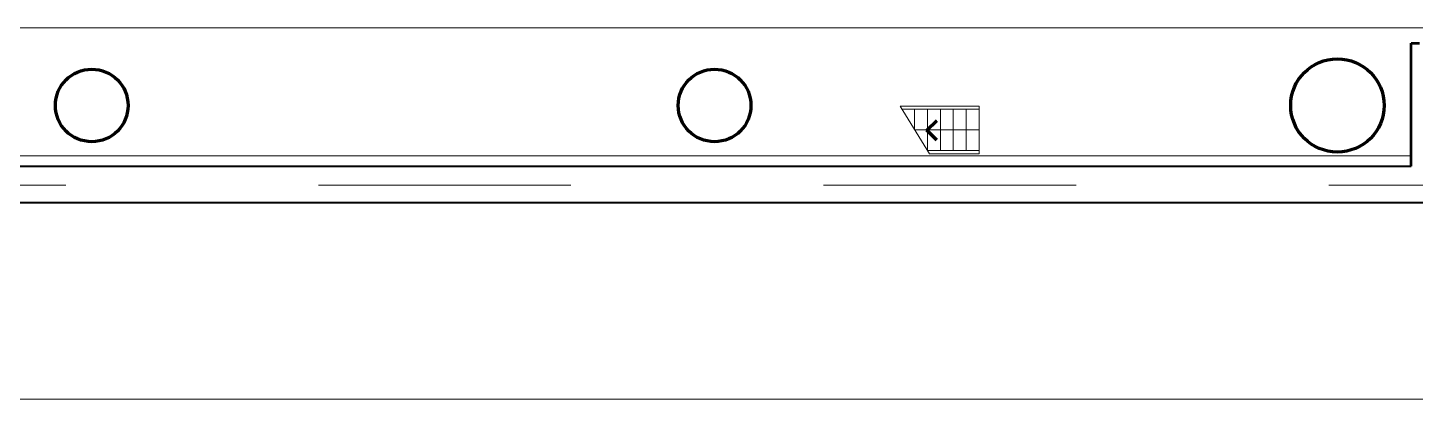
# Model space of a CAD drawing. Header units: metres. Extents: x 1807 to 3745, y 842 to 1968.
# Drawn here: x 3412.77 to 3439.5, y 1254.33 to 1261.5 of the extents above; entities that cross this region are included whole.
import ezdxf

# ---------------------------------------------------------------- set-up
doc = ezdxf.new("R2010")
doc.units = ezdxf.units.M
doc.header["$MEASUREMENT"] = 0
doc.linetypes.add('DGN2', pattern=[9.732586, 4.866293, -4.866293])
doc.layers.add('Level 1', color=7, linetype='Continuous', lineweight=0)

msp = doc.modelspace()

# ---------------------------------------------------------------- linework, layer by layer
at = {"layer": 'Level 1', "color": 7, "linetype": 'Continuous', "lineweight": 0}
for p, q in [((3520.7, 1261.5), (3403.17, 1261.5)), ((3429.85, 1259.529), (3431.1, 1259.529)), ((3403.17, 1259.03), (3439.42, 1259.03))]:
    msp.add_line(p, q, dxfattribs=at)
at = {"layer": 'Level 1', "color": 7, "linetype": 'Continuous', "lineweight": 53}
for p, q in [((3439.42, 1258.83), (3439.42, 1261.2)), ((3439.42, 1261.2), (3439.58, 1261.2))]:
    msp.add_line(p, q, dxfattribs=at)
at = {"layer": 'Level 1', "color": 7, "linetype": 'Continuous', "lineweight": 13}
for p, q in [((3431.1, 1259.989), (3429.573, 1259.989)), ((3429.573, 1259.989), (3430.144, 1259.069)), ((3431.1, 1259.929), (3429.6, 1259.929)), ((3429.85, 1259.929), (3429.85, 1259.529)), ((3430.1, 1259.929), (3430.1, 1259.129)), ((3430.35, 1259.929), (3430.35, 1259.129)), ((3430.6, 1259.929), (3430.6, 1259.129)), ((3430.85, 1259.929), (3430.85, 1259.129)), ((3431.1, 1259.069), (3431.1, 1259.989)), ((3430.1, 1259.129), (3431.1, 1259.129)), ((3430.144, 1259.069), (3431.1, 1259.069)), ((3524.2, 1254.33), (3405.77, 1254.33))]:
    msp.add_line(p, q, dxfattribs=at)
at = {"layer": 'Level 1', "color": 7, "linetype": 'Continuous', "lineweight": 70}
for p, q in [((3430.092, 1259.523), (3430.281, 1259.712)), ((3430.281, 1259.333), (3430.092, 1259.523))]:
    msp.add_line(p, q, dxfattribs=at)
at = {"layer": 'Level 1', "color": 7, "linetype": 'Continuous', "lineweight": 40}
for p, q in [((3403.17, 1258.83), (3439.42, 1258.83)), ((3403.57, 1258.13), (3521.2, 1258.13))]:
    msp.add_line(p, q, dxfattribs=at)
at = {"layer": 'Level 1', "color": 7, "linetype": 'DGN2', "lineweight": 0}
msp.add_line((3559.49, 1258.46), (3403.54, 1258.46), dxfattribs=at)
at = {"layer": 'Level 1', "color": 7, "linetype": 'Continuous', "lineweight": 70}
for centre, radius in [((3438, 1260), 0.9), ((3414, 1260), 0.7), ((3426, 1260), 0.7)]:
    msp.add_circle(centre, radius, dxfattribs=at)

doc.saveas('drawing.dxf')
